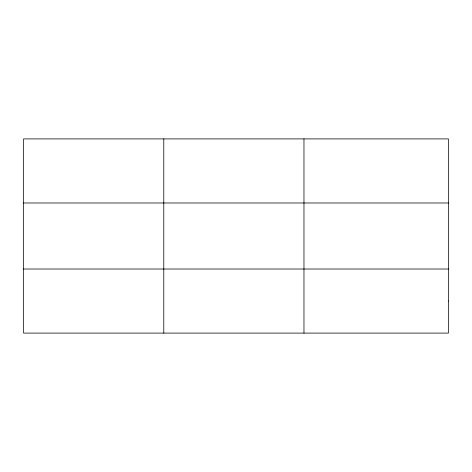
<?xml version="1.0" encoding="UTF-8"?>
<svg xmlns="http://www.w3.org/2000/svg" width="472" height="472" viewBox="0 0 472 472"><rect width="100%" height="100%" fill="white"/><g stroke="black" fill="none" stroke-linecap="round" stroke-linejoin="round"><path stroke-width="0.71" d="M163.784 333.102L163.784 138.898M303.968 333.102L303.968 138.898M23.6 202.984L448.4 202.984M23.6 269.016L448.4 269.016M448.4 301.059L448.4 333.102L23.6 333.102L23.6 138.898L448.4 138.898L448.4 301.059"/></g></svg>
